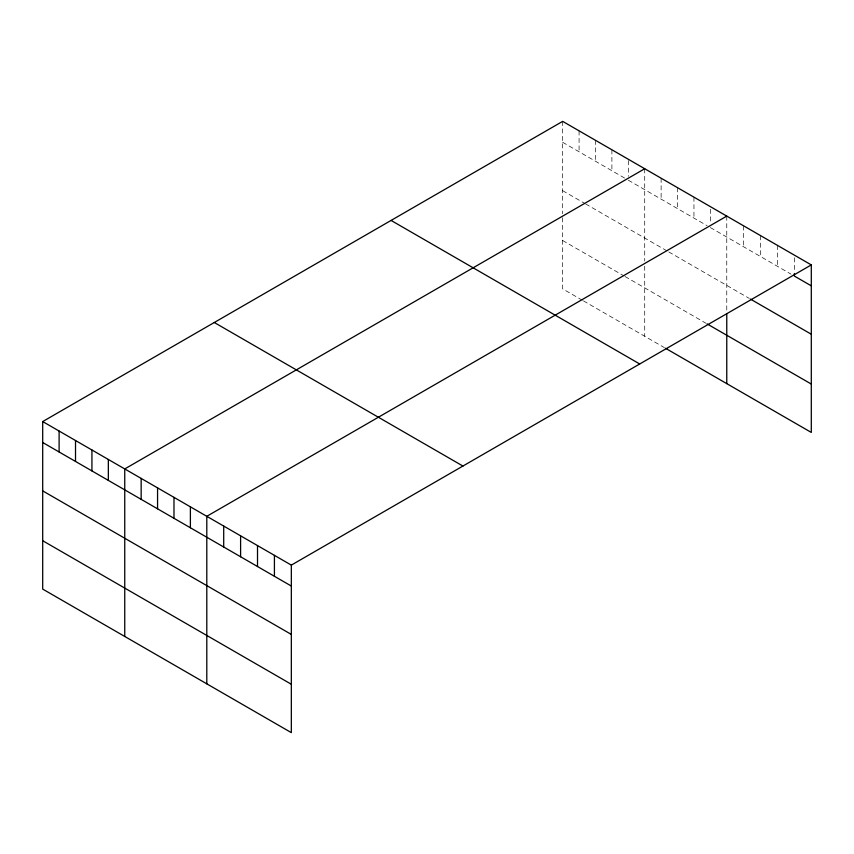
<?xml version="1.0" encoding="UTF-8"?>
<svg xmlns="http://www.w3.org/2000/svg" width="854" height="854" viewBox="0 0 854 854"><rect width="100%" height="100%" fill="white"/><g stroke="black" fill="none" stroke-linecap="round" stroke-linejoin="round"><path stroke-width="0.64" stroke-dasharray="4.27 3.2" d="M562.669 142.298L625.032 178.305M628.309 180.194L707.08 225.669M710.357 227.57L791.007 274.134M562.669 190.677L584.552 203.305M585.641 203.935L667.689 251.311M668.789 251.941L749.31 298.43M562.669 240.518L623.932 275.885M625.032 276.515L705.98 323.25M582.364 300.256L562.669 288.887L562.669 214.952M583.453 300.886L664.412 347.631M794.391 257.769L794.391 272.159M777.482 245.386L777.482 266.32M760.583 235.629L760.583 256.563M743.674 225.862L743.674 246.806M726.765 216.105L726.765 312.254M710.357 209.251L710.357 223.641M693.95 197.157L693.95 218.09M677.542 187.677L677.542 208.622M661.124 178.208L661.124 199.142M644.717 168.74L644.717 261.046M644.717 266.16L644.717 336.262M628.309 160.573L628.309 176.276M611.902 149.792L611.902 170.725M595.494 140.312L595.494 161.246M579.076 130.843L579.076 151.777M562.669 121.364L562.669 213.681"/><path stroke-width="1.28" d="M42.7 421.566L291.331 565.113L291.331 732.636L42.7 589.089L42.7 421.566L562.669 121.364L811.3 264.911L811.3 432.434L665.501 348.261M644.717 168.74L124.748 468.942L124.748 636.465M726.765 216.105L206.796 516.307L206.796 683.83M291.331 565.113L811.3 264.911M811.3 285.844L794.391 276.088L794.391 273.472M750.431 299.081L811.3 334.224M707.08 323.89L811.3 384.054M391.079 220.428L639.71 363.975M214.29 322.502L462.921 466.049M42.7 442.5L291.331 586.047M42.7 490.879L291.331 634.426M42.7 540.721L291.331 684.257M726.765 313.525L726.765 383.627M274.422 555.356L274.422 576.29M257.513 545.589L257.513 566.522M240.604 535.832L240.604 556.765M223.705 526.064L223.705 547.008M190.389 506.828L190.389 527.772M173.981 497.359L173.981 518.293M157.563 487.88L157.563 508.824M141.156 478.411L141.156 499.344M108.341 459.463L108.341 480.396M91.933 449.994L91.933 470.928M75.515 440.515L75.515 461.448M59.107 431.046L59.107 451.979"/></g></svg>
